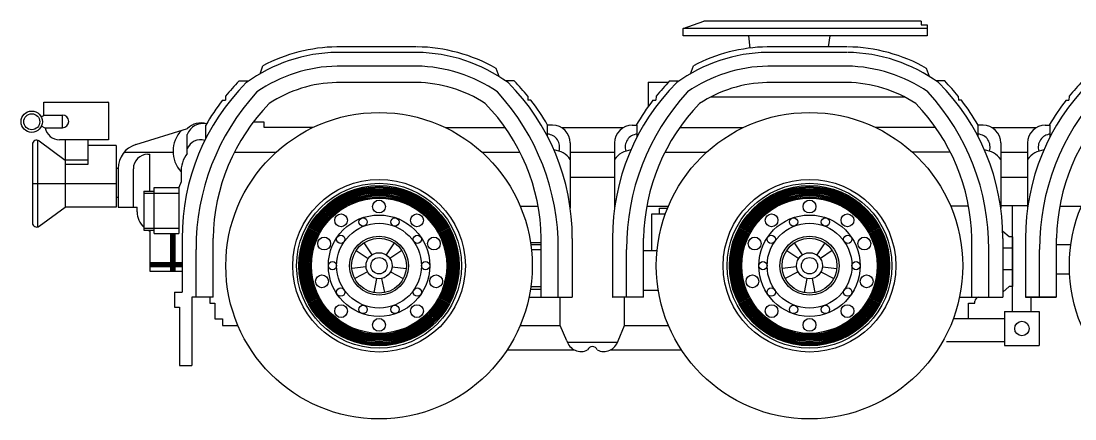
# Model space of a CAD drawing. Header units: millimetres. Extents: x 168688 to 2678837, y 85399 to 2034583.
# Drawn here: x 716883 to 1223398, y 660631 to 851828 of the extents above; entities that cross this region are included whole.
import ezdxf

# ---------------------------------------------------------------- set-up
doc = ezdxf.new("R2010")
doc.units = ezdxf.units.MM

msp = doc.modelspace()

# ---------------------------------------------------------------- linework, layer by layer
for p, q in [((1035083, 848320), (1045005, 851828)), ((1149492, 851828), (1045005, 851828)), ((1149492, 851828), (1149492, 850074)), ((1152362, 848320), (1035083, 848320)), ((1035083, 844718), (1035083, 848320)), ((1149492, 850074), (1152362, 850074)), ((1152362, 850074), (1152362, 844718)), ((1152362, 844718), (1035083, 844718)), ((1067253, 838862), (1066734, 844718)), ((1105008, 839446), (1105746, 844718)), ((906936, 839446), (868680, 839446)), ((906936, 836797), (868680, 836797)), ((1113838, 839446), (1075582, 839446)), ((1113838, 836797), (1075582, 836797)), ((831718, 826533), (833126, 830320)), ((906936, 830167), (868883, 830167)), ((946652, 825158), (945181, 829114)), ((1038620, 826533), (1040028, 830320)), ((1113838, 830167), (1075785, 830167)), ((1153554, 825158), (1152083, 829114)), ((821667, 823033), (826282, 823083)), ((906936, 822322), (868486, 822322)), ((953950, 823033), (949807, 823078)), ((1018314, 822395), (1027956, 822395)), ((1018314, 822395), (1018314, 810725)), ((1028569, 823033), (1033113, 823033)), ((1113838, 822322), (1075388, 822322)), ((1160852, 823033), (1156709, 823078)), ((815208, 815724), (815094, 813771)), ((960408, 815724), (960523, 813771)), ((1022110, 815724), (1021996, 813771)), ((1167311, 815724), (1167425, 813771)), ((1220634, 815724), (1220520, 813771)), ((727816, 806389), (727816, 812924)), ((727816, 812924), (758640, 812924)), ((758840, 812724), (758840, 794811)), ((813700, 813811), (815094, 813771)), ((961916, 813811), (960523, 813771)), ((1020602, 813811), (1021996, 813771)), ((1141581, 815337), (1048308, 815337)), ((1168818, 813811), (1167425, 813771)), ((1219126, 813811), (1220520, 813771)), ((726579, 805758), (727816, 806389)), ((727816, 806643), (736759, 806643)), ((736759, 800546), (736759, 806643)), ((726579, 801432), (728272, 800568)), ((728363, 800546), (736759, 800546)), ((758840, 802621), (758840, 794811)), ((805654, 795439), (805654, 801765)), ((833628, 803268), (828417, 803268)), ((833678, 800703), (833678, 803218)), ((857093, 800653), (833728, 800653)), ((920766, 800653), (949568, 800653)), ((969962, 796345), (969962, 801765)), ((972359, 801765), (969962, 801765)), ((976562, 800653), (1006422, 800653)), ((1010625, 801765), (1013021, 801765)), ((1013021, 796345), (1013021, 801765)), ((1033415, 800653), (1063995, 800653)), ((1156470, 800653), (1127668, 800653)), ((1176864, 796345), (1176864, 801765)), ((1176864, 796345), (1176864, 801765)), ((1179261, 801765), (1176864, 801765)), ((1183464, 800653), (1204946, 800653)), ((1209149, 801765), (1211545, 801765)), ((1211545, 796345), (1211545, 801765)), ((772032, 792490), (796822, 800149)), ((796726, 788213), (796726, 797320)), ((722339, 792623), (722339, 754835)), ((724700, 794590), (724700, 752868)), ((725527, 794231), (738009, 785003)), ((758840, 794811), (735363, 794811)), ((738009, 794811), (738009, 762455)), ((748935, 794811), (748935, 782952)), ((762540, 791962), (748935, 791962)), ((762540, 791962), (762540, 762455)), ((980859, 793265), (980859, 761912)), ((1002125, 793265), (1002125, 761912)), ((1187761, 793265), (1187761, 761912)), ((1200649, 793265), (1200649, 761912)), ((766410, 788772), (789939, 788772)), ((777854, 787830), (778830, 787830)), ((778830, 770200), (778830, 787830)), ((819392, 788772), (839431, 788772)), ((938428, 788772), (956689, 788772)), ((980859, 788772), (1002125, 788772)), ((1026295, 788772), (1046333, 788772)), ((1163591, 788772), (1145330, 788772)), ((1187761, 788772), (1200649, 788772)), ((748935, 785003), (738009, 785003)), ((748935, 782952), (738009, 782952)), ((763574, 781002), (762540, 781002)), ((763574, 781025), (763574, 762455)), ((770854, 762455), (770854, 780830)), ((793782, 778730), (793782, 774499)), ((980859, 776860), (1002125, 776860)), ((1187761, 776860), (1200649, 776860)), ((722339, 773729), (762540, 773729)), ((775959, 770092), (780887, 770092)), ((775959, 770092), (775959, 751378)), ((780887, 771793), (792712, 771793)), ((780887, 749677), (780887, 771793)), ((793782, 774499), (792712, 771793)), ((792712, 771793), (792712, 749677)), ((763574, 767061), (762540, 767061)), ((775959, 769196), (792712, 769196)), ((725527, 753227), (738009, 762455)), ((762540, 762455), (738009, 762455)), ((763574, 762455), (772660, 762455)), ((772660, 760162), (772660, 762455)), ((956798, 762815), (965403, 762815)), ((1017581, 762815), (1027963, 762815)), ((1023801, 759188), (1023801, 761857)), ((1023801, 761857), (1027568, 761857)), ((1172305, 762815), (1163700, 762815)), ((1187761, 763127), (1200649, 763127)), ((1193431, 712196), (1193431, 763127)), ((1216105, 762815), (1226487, 762815)), ((1020081, 741390), (1020081, 759188)), ((1020081, 759188), (1026549, 759188)), ((775959, 752274), (792712, 752274)), ((775959, 751378), (780887, 751378)), ((778830, 750925), (778830, 731677)), ((780887, 749677), (792712, 749677)), ((788708, 749677), (788708, 731677)), ((789208, 749677), (789208, 731677)), ((789708, 749677), (789708, 731677)), ((790208, 749677), (790208, 731677)), ((790708, 749677), (790708, 731677)), ((1191724, 748097), (1188697, 750760)), ((794287, 747399), (794287, 721552)), ((809146, 719089), (809146, 747518)), ((881602, 745228), (885452, 739466)), ((896258, 745228), (892407, 739466)), ((961702, 745472), (966936, 745472)), ((966936, 719089), (966936, 747518)), ((981795, 747399), (981795, 719089)), ((1001189, 747399), (1001189, 719139)), ((1016048, 719089), (1016048, 747518)), ((1088504, 745228), (1092354, 739466)), ((1103160, 745228), (1099309, 739466)), ((1173838, 719089), (1173838, 747518)), ((1188697, 747399), (1188697, 719089)), ((1193431, 748097), (1191724, 748097)), ((1193431, 748097), (1193431, 724266)), ((1199713, 747399), (1199713, 719139)), ((1214572, 719089), (1214572, 747518)), ((800991, 719089), (800991, 742106)), ((800991, 719089), (800991, 742106)), ((877962, 741589), (883725, 737739)), ((899897, 741589), (894134, 737739)), ((961852, 744448), (966936, 744448)), ((962141, 742106), (966936, 742106)), ((975091, 719089), (975091, 742106)), ((1007893, 719089), (1007893, 742106)), ((1022547, 741390), (1016048, 741390)), ((1084864, 741589), (1090627, 737739)), ((1106799, 741589), (1101036, 737739)), ((1181993, 719089), (1181993, 742106)), ((1188697, 742842), (1193431, 742842)), ((1206417, 719089), (1206417, 742106)), ((1221407, 744262), (1214572, 744262)), ((778830, 735809), (794287, 735809)), ((778830, 735309), (794287, 735309)), ((778830, 734809), (794287, 734809)), ((778830, 734309), (794287, 734309)), ((778830, 733809), (794287, 733809)), ((778830, 731677), (794287, 731677)), ((794287, 731677), (794287, 721552)), ((882700, 733648), (875803, 732969)), ((883409, 731311), (877297, 728044)), ((894450, 731311), (900562, 728044)), ((895159, 733648), (902056, 732969)), ((1089602, 733648), (1082705, 732969)), ((1090311, 731311), (1084199, 728044)), ((1101352, 731311), (1107464, 728044)), ((1102061, 733648), (1108958, 732969)), ((1188697, 732482), (1193431, 732482)), ((1220839, 730175), (1214572, 730175)), ((887708, 728122), (886356, 721325)), ((890151, 728122), (891503, 721325)), ((1094610, 728122), (1093258, 721325)), ((1097053, 728122), (1098405, 721325)), ((790672, 721552), (794287, 721552)), ((790672, 721552), (790672, 714271)), ((961686, 722948), (966936, 722948)), ((961871, 724208), (966936, 724208)), ((1023163, 722400), (1016048, 722400)), ((1191724, 724266), (1188697, 721604)), ((1193431, 724266), (1191724, 724266)), ((790672, 714271), (793013, 714271)), ((793013, 714271), (793013, 686271)), ((798893, 719089), (798893, 686271)), ((809146, 719089), (798893, 719089)), ((807579, 719089), (807579, 716279)), ((807579, 716279), (810016, 716279)), ((810016, 716279), (810016, 708785)), ((960980, 719089), (981795, 719089)), ((976032, 705538), (976032, 719089)), ((1016048, 719089), (1001239, 719089)), ((1006952, 705538), (1006952, 719089)), ((1167882, 719089), (1188697, 719089)), ((1172312, 708820), (1172312, 716226)), ((1172312, 716226), (1175271, 716226)), ((1175271, 716226), (1175271, 717187)), ((1199763, 719089), (1214258, 719089)), ((1214572, 719089), (1199763, 719089)), ((1202431, 712196), (1202431, 719089)), ((1189576, 712196), (1189576, 695944)), ((1189576, 712196), (1206286, 712196)), ((1206286, 712196), (1206286, 695944)), ((810016, 708785), (813765, 708785)), ((813765, 708785), (813765, 705538)), ((813765, 705538), (821133, 705538)), ((956726, 705538), (976032, 705538)), ((979180, 698127), (976032, 705538)), ((1003804, 698127), (1006952, 705538)), ((1006952, 705538), (1028035, 705538)), ((1164927, 708820), (1189576, 708820)), ((979414, 697456), (1003569, 697456)), ((1161747, 697886), (1189576, 697886)), ((1189576, 695944), (1206286, 695944)), ((950436, 693783), (982804, 693783)), ((1000180, 693783), (1034326, 693783)), ((793013, 686271), (798893, 686271))]:
    msp.add_line(p, q)
for centre, radius in [((722001, 803469), 5118), ((722001, 803469), 3835), ((888930, 734261), 73631), ((1095832, 734261), 73631), ((1294356, 734261), 73631), ((888930, 734261), 41483), ((1095832, 734261), 41483), ((888930, 734261), 39618), ((888930, 734261), 38517), ((888930, 734261), 38017), ((888930, 734261), 37517), ((888930, 734261), 37017), ((888930, 734261), 36517), ((888930, 734261), 36017), ((1095832, 734261), 39618), ((1095832, 734261), 38517), ((1095832, 734261), 38017), ((1095832, 734261), 37517), ((1095832, 734261), 37017), ((1095832, 734261), 36517), ((1095832, 734261), 36017), ((888930, 734261), 35517), ((888930, 734261), 35017), ((888930, 734261), 34517), ((888930, 734261), 34017), ((888930, 734261), 33517), ((888930, 734261), 33017), ((888930, 734261), 32517), ((888930, 762702), 3076), ((1095832, 734261), 35517), ((1095832, 734261), 35017), ((1095832, 734261), 34517), ((1095832, 734261), 34017), ((1095832, 734261), 33517), ((1095832, 734261), 33017), ((1095832, 734261), 32517), ((1095832, 762702), 3076), ((888930, 734261), 24365), ((870696, 756088), 3076), ((881280, 755279), 1998), ((896579, 755279), 1998), ((907163, 756088), 3076), ((1095832, 734261), 24365), ((1077598, 756088), 3076), ((1088182, 755279), 1998), ((1103481, 755279), 1998), ((1114066, 756088), 3076), ((888930, 734261), 20368), ((1095832, 734261), 20368), ((862555, 744905), 3076), ((870518, 746939), 1998), ((888930, 734261), 14201), ((888930, 734261), 13190), ((907341, 746939), 1998), ((915304, 744905), 3076), ((1069457, 744905), 3076), ((1077420, 746939), 1998), ((1095832, 734261), 14201), ((1095832, 734261), 13190), ((1114243, 746939), 1998), ((1122206, 744905), 3076), ((888930, 734261), 6260), ((1095832, 734261), 6260), ((866563, 734261), 1998), ((888930, 734261), 3906), ((911296, 734261), 1998), ((1073465, 734261), 1998), ((1095832, 734261), 3906), ((1118198, 734261), 1998), ((861489, 726785), 3076), ((916370, 726785), 3076), ((1068391, 726785), 3076), ((1123272, 726785), 3076), ((870518, 721583), 1998), ((907341, 721583), 1998), ((1077420, 721583), 1998), ((1114243, 721583), 1998), ((870696, 712435), 3076), ((881280, 713244), 1998), ((896579, 713244), 1998), ((907163, 712435), 3076), ((1077598, 712435), 3076), ((1088182, 713244), 1998), ((1103481, 713244), 1998), ((1114066, 712435), 3076), ((888930, 705821), 3076), ((1095832, 705821), 3076), ((1197931, 704070), 3482)]:
    msp.add_circle(centre, radius)
for centre, radius, start, end in [((870075, 760087), 76722, 91.04185, 125.83987), ((870075, 760087), 79372, 91.04185, 117.72445), ((906027, 760128), 76677, 54.15491, 89.16292), ((906027, 760128), 79323, 60.42235, 89.16292), ((1076977, 760087), 76722, 91.04185, 125.83987), ((1076977, 760087), 79372, 91.04185, 117.72445), ((1112929, 760128), 76677, 54.15491, 89.16292), ((1112929, 760128), 79323, 60.42235, 89.16292), ((870067, 760104), 70074, 90.96813, 124.638), ((833173, 830303), 50, 117.72445, 159.60126), ((906027, 760128), 70046, 55.3587, 89.16292), ((1076969, 760104), 70074, 90.96813, 124.638), ((1040075, 830303), 50, 117.72445, 159.60126), ((1112929, 760128), 70046, 55.3587, 89.16292), ((899309, 747914), 105023, 134.92268, 180.28092), ((899309, 747914), 108034, 135.94651, 141.12122), ((825182, 822242), 50, 125.84509, 135.09492), ((870130, 759966), 62378, 91.51066, 123.05887), ((906027, 760128), 62200, 56.91808, 89.16292), ((950899, 822242), 50, 44.90508, 54.15491), ((876772, 747914), 105023, 359.71908, 45.07732), ((876307, 747914), 108034, 38.87878, 44.05349), ((1106211, 747914), 105023, 134.92268, 180.28092), ((1106211, 747914), 108034, 135.94651, 141.12122), ((1077032, 759966), 62378, 91.51066, 123.05887), ((1112929, 760128), 62200, 56.91808, 89.16292), ((1157801, 822242), 50, 44.90508, 54.15491), ((1083674, 747914), 105023, 359.71908, 45.07732), ((1083209, 747914), 108034, 38.87878, 44.05349), ((1304735, 747914), 105023, 134.92268, 180.28092), ((1304735, 747914), 108034, 135.94651, 141.12122), ((912242, 742578), 111252, 137.49131, 180.24288), ((830266, 817716), 50, 124.6413, 135.96958), ((945816, 817716), 50, 44.03042, 55.3587), ((863840, 742578), 111252, 359.75712, 42.50869), ((1119144, 742578), 111252, 137.49131, 180.24288), ((1037168, 817716), 50, 124.6413, 135.96958), ((1152718, 817716), 50, 44.03042, 55.3587), ((1070742, 742578), 111252, 359.75712, 42.50869), ((1317668, 742578), 111252, 137.49131, 180.24288), ((758640, 812724), 200, 0, 90), ((899309, 747914), 108034, 142.41308, 150.10153), ((904806, 745657), 95679, 135.90209, 178.88558), ((836130, 812204), 50, 123.08192, 135.90209), ((939951, 812204), 50, 44.09791, 56.91808), ((871275, 745657), 95679, 1.11442, 44.09791), ((876307, 747914), 108034, 29.89847, 37.58692), ((1106211, 747914), 108034, 142.41308, 150.10153), ((1111708, 745657), 95679, 135.90209, 178.88558), ((1043032, 812204), 50, 123.08192, 135.90209), ((1146853, 812204), 50, 44.09791, 56.91808), ((1078178, 745657), 95679, 1.11442, 44.09791), ((1083209, 747914), 108034, 29.89847, 37.58692), ((1304735, 747914), 108034, 142.41308, 150.10153), ((1310232, 745657), 95679, 135.90209, 178.88558), ((736759, 803595), 3049, 270, 90), ((728363, 800746), 200, 242.95885, 270), ((735363, 801811), 7000, 190.40759, 270), ((804442, 794331), 8274, 78.7935, 158.82656), ((803267, 793945), 8946, 71.88129, 136.09148), ((833628, 803218), 50, 0, 90), ((833728, 800703), 50, 180, 270), ((972359, 793265), 8500, 0, 90), ((1010625, 793265), 8500, 90, 180), ((1179261, 793265), 8500, 0, 90), ((1209149, 793265), 8500, 90, 180), ((804274, 789232), 14361, 135.58296, 222.96423), ((969539, 791314), 6191, 341.55175, 86.07978), ((1013445, 791314), 6191, 93.92022, 198.44825), ((1176441, 791314), 6191, 341.55175, 86.07978), ((1211969, 791314), 6191, 93.92022, 198.44825), ((724339, 792623), 2000, 53.52421, 180), ((775574, 781025), 12000, 107.16987, 180), ((803123, 787912), 6859, 72.69108, 158.84976), ((777854, 780830), 7000, 90, 180), ((808229, 779444), 14464, 142.6796, 182.82917), ((971810, 778777), 11174, 35.92591, 83.65233), ((1011173, 778777), 11174, 96.34767, 144.07409), ((1178712, 778777), 11174, 35.92591, 83.65233), ((1209697, 778777), 11174, 96.34767, 144.07409), ((782660, 760162), 10000, 180, 227.92748), ((724339, 754835), 2000, 180, 306.47579), ((782660, 760162), 10000, 241.44947, 247.47745), ((1001239, 719139), 50, 180, 270), ((1177537, 716826), 2294, 99.36019, 170.94881), ((1199763, 719139), 50, 180, 270), ((986002, 700135), 7111, 196.39631, 296.72663), ((991492, 692954), 2437, 19.89115, 160.10885), ((996982, 700135), 7111, 243.27337, 343.60369)]:
    msp.add_arc(centre, radius, start, end)

doc.saveas('drawing.dxf')
